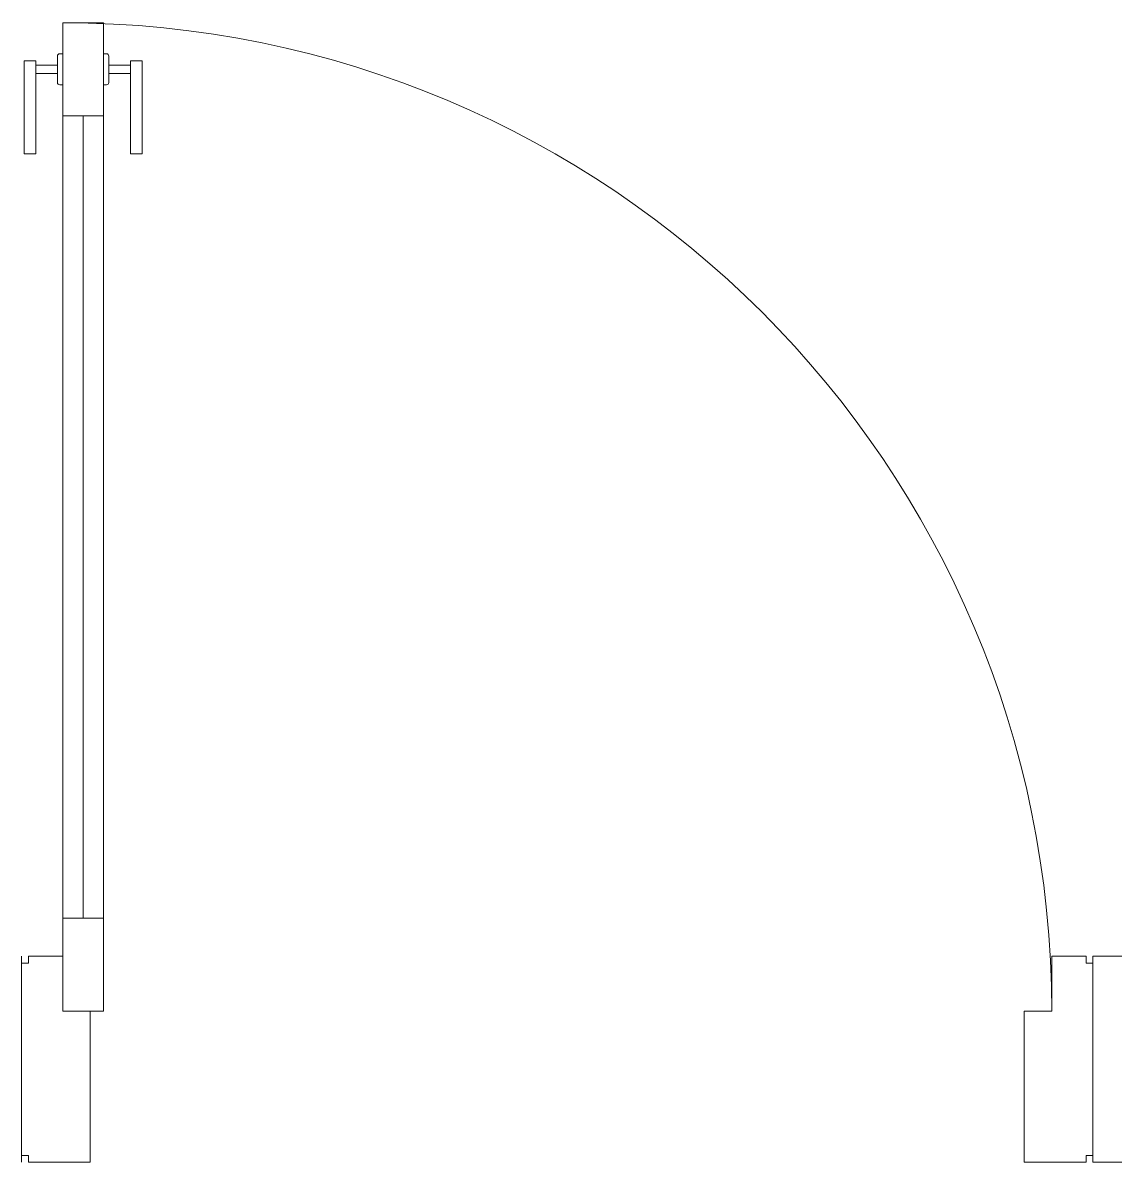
# Model space of a CAD drawing. Header units: millimetres. Extents: x 7371 to 278338, y -43753 to 35464.
# Drawn here: x 19171 to 19966, y 26560 to 27390 of the extents above; entities that cross this region are included whole.
import ezdxf

# ---------------------------------------------------------------- set-up
doc = ezdxf.new("R2010")
doc.units = ezdxf.units.MM
doc.header["$MEASUREMENT"] = 0
doc.linetypes.add('SLD-Solid', pattern=[0])
doc.layers.add('DINDING', color=1, linetype='Continuous', lineweight=20)
doc.layers.add('DOOR OPENING', color=4, linetype='SLD-Solid', lineweight=5)

# ---------------------------------------------------------------- blocks, each defined once
blk = doc.blocks.new('KUSEN PINTU')
at = {"layer": 'DOOR OPENING', "linetype": 'Continuous', "transparency": 33554687}
for p, q in [((-30, 110), (-30, 150)), ((-30, 150), (-5, 150)), ((-5, 150), (-5, 145)), ((-5, 145), (0, 145)), ((0, 145), (0, 5)), ((-50, 110), (-30, 110)), ((-50, 0), (-50, 110)), ((-5, 0), (-50, 0)), ((0, 5), (-5, 5)), ((-5, 5), (-5, 0))]:
    blk.add_line(p, q, dxfattribs=at)
at = {"layer": 'DOOR OPENING', "linetype": 'Continuous', "ltscale": 10, "transparency": 33554687}
for p, q in [((0, 145), (0, 150)), ((0, 5), (0, 0))]:
    blk.add_line(p, q, dxfattribs=at)

msp = doc.modelspace()

# ---------------------------------------------------------------- linework, layer by layer
at = {"layer": 'DINDING', "color": 8}
msp.add_lwpolyline([(19949.47, 26560.25), (20731.43, 26560.25), (20731.43, 26710.14), (19949.47, 26710.14)], close=True, dxfattribs=at)
at = {"layer": 'DOOR OPENING', "color": 8, "linetype": 'Continuous', "transparency": 33554687}
for p, q in [((19200.04, 27321.92), (19200.04, 27389.67)), ((19200.04, 27389.67), (19229.57, 27389.66)), ((19229.57, 27389.66), (19229.57, 27321.92)), ((19196.09, 27346.2), (19196.09, 27365.39)), ((19197.78, 27367.09), (19200.04, 27367.09)), ((19200.04, 27367.09), (19200.04, 27344.5)), ((19229.57, 27367.09), (19229.57, 27344.5)), ((19231.83, 27367.09), (19229.57, 27367.09)), ((19233.52, 27346.2), (19233.52, 27365.39)), ((19171.82, 27294.26), (19171.82, 27362)), ((19171.82, 27362), (19180.28, 27362)), ((19180.28, 27362), (19180.28, 27294.26)), ((19249.33, 27362), (19249.33, 27294.26)), ((19257.8, 27362), (19249.33, 27362)), ((19257.8, 27294.26), (19257.8, 27362)), ((19200.04, 27344.5), (19197.78, 27344.5)), ((19229.57, 27344.5), (19231.83, 27344.5)), ((19229.57, 27321.92), (19200.04, 27321.92)), ((19180.28, 27294.26), (19171.82, 27294.26)), ((19249.33, 27294.26), (19257.8, 27294.26)), ((19200, 26737.91), (19200, 26670.17)), ((19229.58, 26737.91), (19200, 26737.91)), ((19229.58, 26670.17), (19229.58, 26737.91)), ((19229.58, 26670.17), (19200, 26670.17))]:
    msp.add_line(p, q, dxfattribs=at)
at = {"layer": 'DOOR OPENING', "color": 8, "linetype": 'Continuous', "ltscale": 10, "transparency": 33554687}
for p, q in [((19180.28, 27358.79), (19196.09, 27358.79)), ((19233.52, 27358.79), (19249.33, 27358.79)), ((19180.28, 27352.8), (19196.09, 27352.8)), ((19233.52, 27352.8), (19249.33, 27352.8)), ((19200.04, 26737.91), (19200.04, 27321.92)), ((19214.81, 27321.92), (19214.81, 26737.91)), ((19229.58, 26737.91), (19229.57, 27321.92))]:
    msp.add_line(p, q, dxfattribs=at)
at = {"layer": 'DOOR OPENING', "color": 8, "transparency": 33554687}
msp.add_line((19200, 26670.17), (19200, 26710.14), dxfattribs=at)
at = {"layer": 'DOOR OPENING', "color": 8, "ltscale": 10, "transparency": 33554687}
msp.add_arc((19200, 26670.17), 719.5, 0, 90, dxfattribs=at)
at = {"layer": 'DOOR OPENING', "color": 8, "linetype": 'Continuous', "transparency": 33554687}
for centre, start, end in [((19197.78, 27365.39), 90, 180), ((19231.83, 27365.39), 0, 90), ((19197.78, 27346.2), 180, 270), ((19231.83, 27346.2), 270, 0)]:
    msp.add_arc(centre, 1.69, start, end, dxfattribs=at)

# ---------------------------------------------------------------- block references
at = {"layer": 'DOOR OPENING', "color": 8, "linetype": 'Continuous', "transparency": 33554687, "yscale": 0.999299958964449, "zscale": 0.999299958964449}
for p, xscale in [((19170.02, 26560.25), -0.999299958964449), ((19949.47, 26560.25), 0.999299958964449)]:
    msp.add_blockref('KUSEN PINTU', p, dxfattribs=dict(at, xscale=xscale))

doc.saveas('drawing.dxf')
